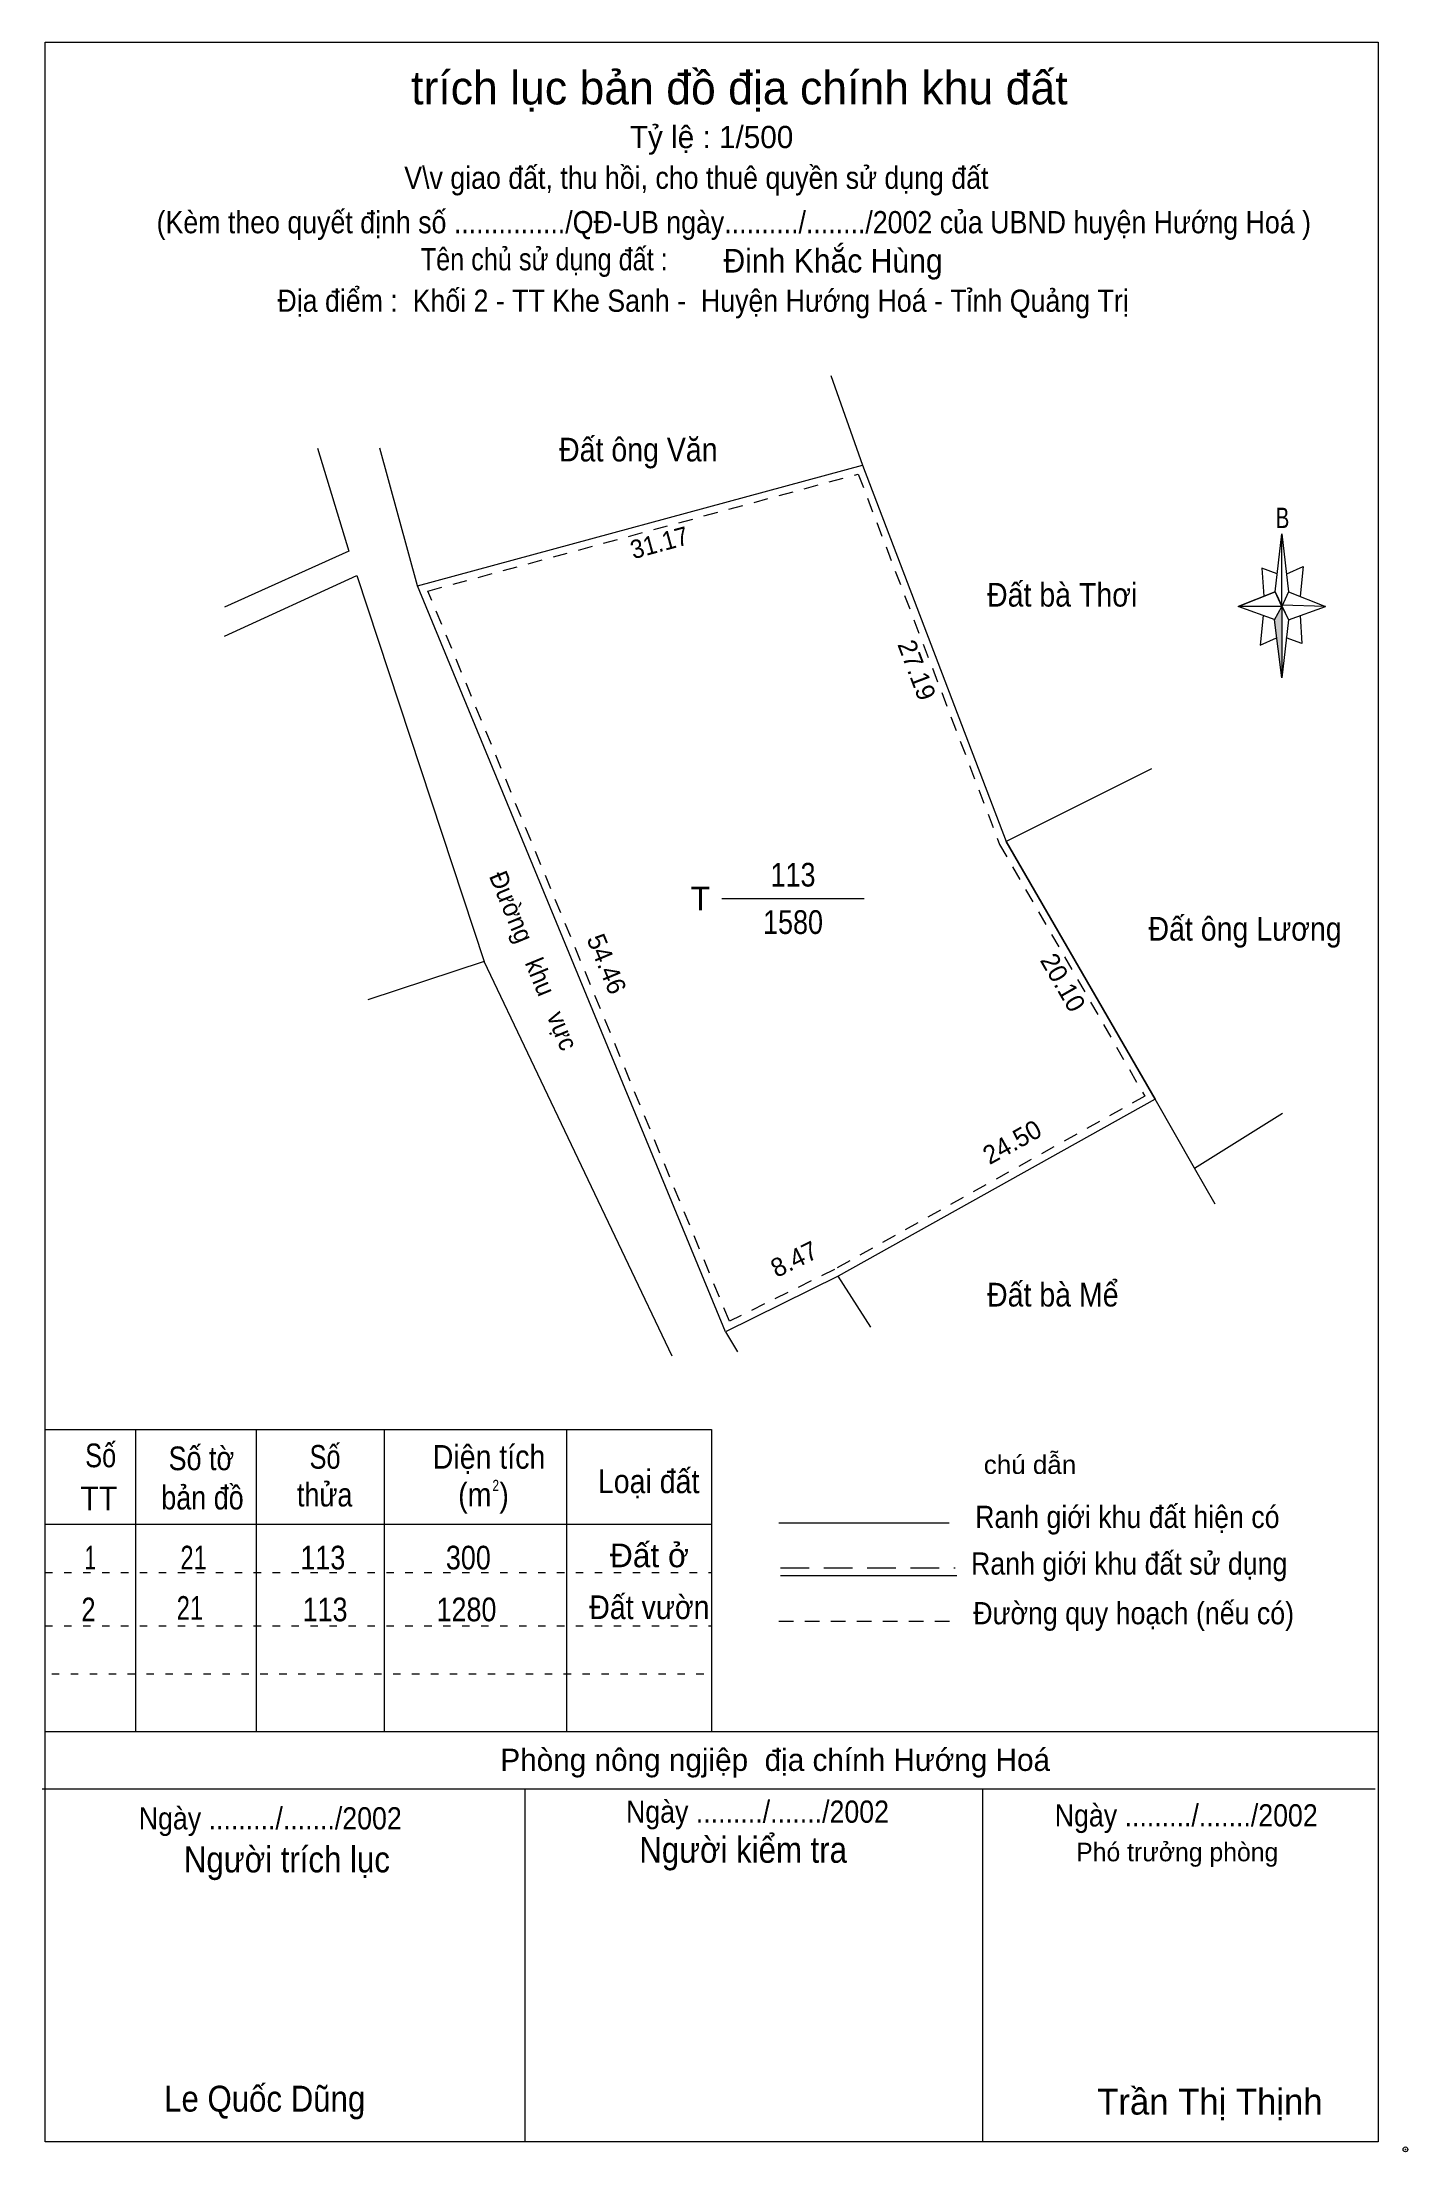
# Model space of a CAD drawing. Header units: centimetres. Extents: x 1 to 19.4, y 1 to 29.4.
import ezdxf
from ezdxf.enums import TextEntityAlignment as Align

# ---------------------------------------------------------------- set-up
doc = ezdxf.new("R2010")
doc.units = ezdxf.units.CM
doc.header["$LTSCALE"] = 0.13
doc.header["$PDMODE"] = 32
doc.header["$PDSIZE"] = 0.065
for name, pattern in [('DOTTED', [1.5, 0.3, -1.2]), ('MEDIUM_DASHED', [4.5, 3, -1.5]), ('SHORT_DASHED', [2.7, 1.5, -1.2])]:
    doc.linetypes.add(name, pattern=pattern)
for name, color, linetype, lineweight in [('1', 7, 'DOTTED', 13), ('2', 7, 'Continuous', 13), ('22', 7, 'Continuous', 13), ('33', 7, 'Continuous', 13), ('5', 7, 'Continuous', 13)]:
    doc.layers.add(name, color=color, linetype=linetype, lineweight=lineweight)
doc.layers.add('34', color=7, linetype='Continuous')
doc.layers.add('50', color=7, linetype='Continuous')

msp = doc.modelspace()

# ---------------------------------------------------------------- hatches: boundary and pattern name
at = {"layer": '5'}
msp.add_hatch(color=256, dxfattribs=at).paths.add_polyline_path([(17.7, 21.83), (17.7, 20.87), (17.6, 21.65)])

# ---------------------------------------------------------------- linework, layer by layer
at = {"layer": '1'}
for p, q in [((1, 8.79), (10, 8.79)), ((1, 8.07), (10, 8.07)), ((1.09, 7.42), (10, 7.42))]:
    msp.add_line(p, q, dxfattribs=at)
at = {"layer": '2'}
msp.add_lwpolyline([(6.03, 22.11), (12.04, 23.74), (13.98, 18.66), (15.99, 15.18), (11.71, 12.79), (10.19, 12.04)], close=True, dxfattribs=at)
at = {"layer": '2', "linetype": 'SHORT_DASHED'}
msp.add_lwpolyline([(6.17, 22.04), (11.98, 23.62), (13.89, 18.62), (15.85, 15.22), (11.66, 12.88), (10.24, 12.18)], close=True, dxfattribs=at)
at = {"layer": '22'}
for p, q in [((11.61, 24.95), (12.04, 23.74)), ((6.03, 22.11), (5.52, 23.97)), ((6.03, 22.11), (12.04, 23.74)), ((12.04, 23.74), (13.98, 18.66)), ((10.19, 12.04), (6.03, 22.11)), ((15.94, 19.64), (13.98, 18.66)), ((6.93, 17.04), (5.36, 16.52)), ((9.47, 11.71), (6.93, 17.04)), ((15.99, 15.18), (11.71, 12.79)), ((16.52, 14.25), (17.71, 14.99)), ((16.8, 13.76), (16.52, 14.25)), ((11.71, 12.79), (10.19, 12.04)), ((12.15, 12.1), (11.71, 12.79)), ((10.19, 12.04), (10.35, 11.77))]:
    msp.add_line(p, q, dxfattribs=at)
for points in [[(4.68, 23.97), (5.1, 22.58), (3.42, 21.82)], [(3.42, 21.43), (5.21, 22.25), (6.93, 17.04)], [(16.52, 14.25), (15.99, 15.18), (13.98, 18.66)]]:
    msp.add_lwpolyline(points, dxfattribs=at)
at = {"layer": '33'}
msp.add_line((10.14, 17.89), (12.06, 17.89), dxfattribs=at)
at = {"layer": '5'}
for p, q in [((17.61, 22.03), (17.7, 22.81)), ((17.79, 22.03), (18.29, 21.83)), ((17.61, 21.65), (17.11, 21.83)), ((17.79, 21.65), (17.7, 20.87)), ((17.95, 21.71), (17.97, 21.33)), ((17.97, 21.33), (17.76, 21.41)), ((1, 10.72), (10, 10.72)), ((2.22, 10.72), (2.22, 6.64)), ((3.85, 10.72), (3.85, 6.64)), ((5.58, 10.72), (5.58, 6.64)), ((8.04, 10.72), (8.04, 6.64)), ((10, 10.72), (10, 6.64)), ((1, 9.44), (10, 9.44)), ((10.91, 9.46), (13.21, 9.46)), ((10.93, 8.75), (13.31, 8.75)), ((1, 6.64), (19, 6.64)), ((0.96, 5.87), (18.96, 5.87)), ((7.48, 5.87), (7.48, 1.1)), ((13.66, 5.87), (13.66, 1.1))]:
    msp.add_line(p, q, dxfattribs=at)
at = {"layer": '5', "linetype": 'MEDIUM_DASHED'}
msp.add_line((10.93, 8.85), (13.29, 8.85), dxfattribs=at)
at = {"layer": '5', "linetype": 'SHORT_DASHED'}
msp.add_line((10.91, 8.13), (13.29, 8.13), dxfattribs=at)
at = {"layer": '5'}
for points in [[(1, 29.45), (19, 29.45), (19, 1.1), (1, 1.1)], [(17.7, 22.81), (17.79, 22.03), (17.7, 21.83)], [(17.7, 21.83), (17.11, 21.83), (17.61, 22.03), (17.79, 21.65), (18.29, 21.83), (17.7, 21.85)], [(17.7, 21.83), (17.7, 20.87), (17.6, 21.65)]]:
    msp.add_lwpolyline(points, close=True, dxfattribs=at)
for points in [[(17.64, 22.27), (17.43, 22.35), (17.46, 21.97)], [(17.77, 22.27), (17.99, 22.37), (17.95, 21.97)], [(17.7, 21.83), (17.61, 22.03), (17.11, 21.83)], [(17.45, 21.71), (17.41, 21.31), (17.63, 21.41)], [(17.7, 21.83), (17.79, 21.65), (18.29, 21.83)]]:
    msp.add_lwpolyline(points, dxfattribs=at)
msp.add_point((19.37, 1), dxfattribs=at)

# ---------------------------------------------------------------- texts
at = {"layer": '1', "width": 0.8}
msp.add_text('2', height=0.15, dxfattribs=at).set_placement((7.085, 9.89), align=Align.CENTER)
at = {"layer": '33', "width": 0.85}
for s, p in [('113', (11.1, 18.05)), ('1580', (11.1, 17.41))]:
    msp.add_text(s, height=0.32, dxfattribs=at).set_placement(p, align=Align.CENTER)
at = {"layer": '33'}
msp.add_text('T', height=0.32, dxfattribs=at).set_placement((9.98, 17.73), align=Align.RIGHT)
at = {"layer": '34'}
for s, width, p in [('Đinh Khắc Hùng', 0.95, (10.16, 26.34)), ('Đất ông Văn', 0.9, (7.94, 23.79)), ('Đất bà Thơi', 0.9, (13.72, 21.83)), ('Đất ông Lương', 0.9, (15.9, 17.32)), ('Đất bà Mể', 0.9, (13.72, 12.38))]:
    msp.add_text(s, height=0.32, dxfattribs=dict(at, width=width)).set_placement(p)
at = {"layer": '5'}
for s, height, p in [('trích lục bản đồ địa chính khu đất', 0.45, (10.375, 28.61)), ('Tỷ lệ : 1/500', 0.3, (10, 28.02)), ('Đất ở', 0.32, (9.16, 8.86)), ('Phòng nông ngjiệp  địa chính Hướng Hoá ', 0.3, (10.915, 6.11)), ('Phó trưởng phòng ', 0.25, (16.335, 4.89)), ('Trần Thị Thịnh', 0.35, (16.73, 1.47))]:
    msp.add_text(s, height=height, dxfattribs=at).set_placement(p, align=Align.CENTER)
for s, height, width, p in [('V\\v giao đất, thu hồi, cho thuê quyền sử dụng đất ', 0.3, 0.9, (9.845, 27.47)), ('(Kèm theo quyết định số .............../QĐ-UB ngày........../......../2002 của UBND huyện Hướng Hoá )', 0.3, 0.9, (10.3, 26.87)), ('Tên chủ sử dụng đất :', 0.3, 0.85, (7.74, 26.37)), ('Địa điểm :  Khối 2 - TT Khe Sanh -  Huyện Hướng Hoá - Tỉnh Quảng Trị ', 0.3, 0.9, (9.935, 25.81)), ('B', 0.2756, 0.75, (17.71, 22.89)), ('Số', 0.32, 0.8, (1.75, 10.21)), ('Số', 0.32, 0.8, (4.78, 10.19)), ('Số tờ', 0.32, 0.85, (3.11, 10.17)), ('Diện tích', 0.32, 0.9, (6.995, 10.19)), ('chú dẫn', 0.25, 1.05, (14.3, 10.12)), ('bản đồ', 0.32, 0.85, (3.125, 9.64)), ('thửa', 0.32, 0.85, (4.775, 9.68)), ('(m )', 0.32, 0.9, (6.92, 9.68)), ('Loại đất', 0.32, 0.9, (9.15, 9.86)), ('TT', 0.32, 0.95, (1.725, 9.63)), ('Ranh giới khu đất hiện có ', 0.3, 0.9, (15.665, 9.39)), ('1', 0.32, 0.65, (1.61, 8.83)), ('21', 0.32, 0.75, (3.005, 8.83)), ('113', 0.32, 0.85, (4.75, 8.83)), ('300', 0.32, 0.85, (6.715, 8.83)), ('Ranh giới khu đất sử dụng', 0.3, 0.9, (15.64, 8.76)), ('2', 0.32, 0.8, (1.585, 8.13)), ('21', 0.32, 0.75, (2.955, 8.15)), ('113', 0.32, 0.85, (4.78, 8.13)), ('1280', 0.32, 0.85, (6.69, 8.13)), ('Đất vườn', 0.32, 0.9, (9.16, 8.16)), ('Đường quy hoạch (nếu có)', 0.3, 0.9, (15.7, 8.09)), ('Ngày ........./......./2002', 0.3, 0.9, (10.62, 5.41)), ('Ngày ........./......./2002', 0.3, 0.9, (4.04, 5.32)), ('Ngày ........./......./2002', 0.3, 0.9, (16.41, 5.36)), ('Người kiểm tra ', 0.35, 0.9, (10.485, 4.87)), ('Người trích lục', 0.35, 0.9, (4.265, 4.74)), ('Le Quốc Dũng', 0.35, 0.9, (3.965, 1.51))]:
    msp.add_text(s, height=height, dxfattribs=dict(at, width=width)).set_placement(p, align=Align.CENTER)
at = {"layer": '50', "width": 0.95}
for s, rotation, p in [('31.17', 15.178, (9.3273, 22.5723)), ('Đường   khu   vực', 292.44, (7.4814, 17.0027))]:
    msp.add_text(s, height=0.25, rotation=rotation, dxfattribs=at).set_placement(p, align=Align.CENTER)
at = {"layer": '50'}
for s, rotation, p in [('27.19', 290.854, (12.655, 20.9295)), ('54.46', 292.44, (8.4679, 16.9577)), ('20.10', 299.932, (14.6374, 16.6924)), ('24.50', 29.139, (14.1191, 14.4914)), ('8.47', 26.202, (11.1698, 12.9075))]:
    msp.add_text(s, height=0.25, rotation=rotation, dxfattribs=at).set_placement(p, align=Align.CENTER)

doc.saveas('drawing.dxf')
